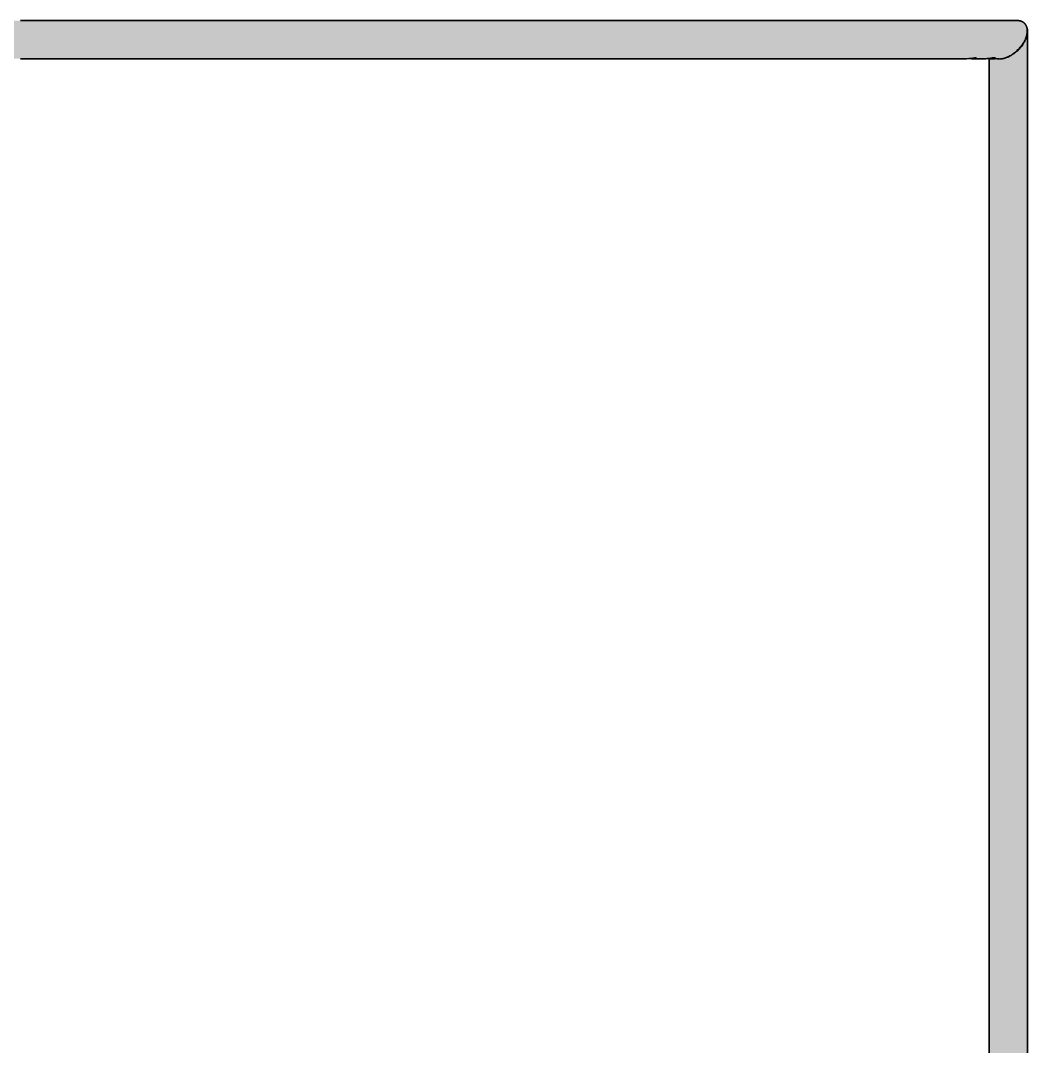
# Model space of a CAD drawing. Header units: millimetres. Extents: x 0 to 2832, y -1153 to 1503.
# Drawn here: x 852 to 1589, y 752 to 1503 of the extents above; entities that cross this region are included whole.
import ezdxf

# ---------------------------------------------------------------- set-up
doc = ezdxf.new("R2010")
doc.units = ezdxf.units.MM
doc.layers.add('Blocks', color=7, linetype='Continuous')
doc.layers.add('Blocks$Fill', color=7, linetype='Continuous', true_color=0xffffff)
doc.layers.add('Blocks$Inner', color=7, linetype='Continuous', lineweight=25, true_color=0x007f00)
doc.layers.add('Blocks$Outline', color=7, linetype='Continuous', lineweight=35, true_color=0xff3f3f)

# ---------------------------------------------------------------- blocks, each defined once
blk = doc.blocks.new('Colour Coat Rack Front')
at = {"layer": 'Blocks$Fill'}
h = blk.add_hatch(color=256, dxfattribs=at)
h.paths.add_polyline_path([(851.87, 1503.02), (213.6, 1503.02), (164.99, 1503.02), (164.67, 1503.02), (164.36, 1503), (164.05, 1502.98), (163.75, 1502.95), (163.46, 1502.91), (163.17, 1502.86), (162.88, 1502.8), (162.6, 1502.73), (162.47, 1502.69), (162.33, 1502.65), (162.2, 1502.61), (162.07, 1502.57), (161.94, 1502.52), (161.81, 1502.47), (161.68, 1502.42), (161.56, 1502.37), (161.44, 1502.32), (161.31, 1502.26), (161.2, 1502.2), (161.08, 1502.15), (160.96, 1502.08), (160.85, 1502.02), (160.74, 1501.95), (160.63, 1501.89), (160.52, 1501.82), (160.41, 1501.75), (160.31, 1501.68), (160.21, 1501.6), (160.11, 1501.53), (160.01, 1501.45), (159.91, 1501.37), (159.82, 1501.29), (159.73, 1501.21), (159.64, 1501.12), (159.55, 1501.04), (159.46, 1500.95), (159.38, 1500.86), (159.3, 1500.78), (159.22, 1500.68), (159.14, 1500.59), (159.06, 1500.5), (158.99, 1500.41), (158.92, 1500.31), (158.84, 1500.21), (158.78, 1500.12), (158.71, 1500.02), (158.65, 1499.92), (158.58, 1499.82), (158.52, 1499.71), (158.46, 1499.61), (158.41, 1499.51), (158.35, 1499.4), (158.25, 1499.19), (158.15, 1498.98), (158.13, 1498.94), (158.06, 1498.79), (157.99, 1498.64), (157.93, 1498.49), (157.87, 1498.34), (157.81, 1498.18), (157.76, 1498.02), (157.71, 1497.86), (157.66, 1497.7), (157.61, 1497.53), (157.57, 1497.36), (157.53, 1497.19), (157.5, 1497.02), (157.47, 1496.84), (157.44, 1496.66), (157.41, 1496.48), (157.39, 1496.3), (157.37, 1496.12), (157.35, 1495.93), (157.34, 1495.74), (157.33, 1495.56), (157.33, 1495.36), (157.33, 1495.17), (157.33, 10.87), (157.33, 10.68), (157.33, 10.49), (157.34, 10.3), (157.35, 10.11), (157.37, 9.92), (157.39, 9.74), (157.41, 9.56), (157.44, 9.38), (157.47, 9.2), (157.5, 9.03), (157.53, 8.85), (157.57, 8.68), (157.61, 8.51), (157.66, 8.35), (157.71, 8.18), (157.76, 8.02), (157.81, 7.86), (157.87, 7.71), (157.93, 7.55), (157.99, 7.4), (158.06, 7.25), (158.13, 7.11), (158.15, 7.07), (158.25, 6.85), (158.35, 6.64), (158.41, 6.54), (158.46, 6.43), (158.52, 6.33), (158.58, 6.23), (158.65, 6.13), (158.71, 6.03), (158.78, 5.93), (158.84, 5.83), (158.92, 5.73), (158.99, 5.64), (159.06, 5.54), (159.14, 5.45), (159.22, 5.36), (159.3, 5.27), (159.38, 5.18), (159.46, 5.09), (159.55, 5), (159.64, 4.92), (159.73, 4.84), (159.82, 4.75), (159.91, 4.67), (160.01, 4.59), (160.11, 4.52), (160.21, 4.44), (160.31, 4.37), (160.33, 4.36), (160.33, 1.84), (160.33, 1.81), (160.33, 1.77), (160.33, 1.74), (160.34, 1.7), (160.34, 1.67), (160.35, 1.64), (160.36, 1.6), (160.37, 1.57), (160.37, 1.54), (160.39, 1.5), (160.4, 1.47), (160.41, 1.44), (160.43, 1.41), (160.44, 1.38), (160.46, 1.35), (160.47, 1.32), (160.49, 1.29), (160.51, 1.26), (160.53, 1.23), (160.55, 1.21), (160.58, 1.18), (160.6, 1.16), (160.62, 1.13), (160.65, 1.11), (160.67, 1.08), (160.7, 1.06), (160.73, 1.04), (160.75, 1.02), (160.78, 1), (160.81, 0.98), (160.84, 0.97), (160.87, 0.95), (160.9, 0.94), (160.93, 0.92), (160.96, 0.91), (161, 0.9), (161.03, 0.89), (161.06, 0.88), (161.09, 0.87), (161.13, 0.86), (161.16, 0.85), (163.18, 0.55), (165.21, 0.31), (167.25, 0.14), (169.29, 0.03), (171.33, 0), (173.37, 0.03), (175.41, 0.14), (177.45, 0.31), (179.47, 0.55), (181.49, 0.85), (181.53, 0.86), (181.56, 0.87), (181.59, 0.88), (181.63, 0.89), (181.66, 0.9), (181.69, 0.91), (181.72, 0.92), (181.75, 0.94), (181.79, 0.95), (181.82, 0.97), (181.85, 0.98), (181.87, 1), (181.9, 1.02), (181.93, 1.04), (181.96, 1.06), (181.98, 1.08), (182.01, 1.11), (182.03, 1.13), (182.06, 1.16), (182.08, 1.18), (182.1, 1.21), (182.12, 1.23), (182.14, 1.26), (182.16, 1.29), (182.18, 1.32), (182.2, 1.35), (182.22, 1.38), (182.23, 1.41), (182.24, 1.44), (182.26, 1.47), (182.27, 1.5), (182.28, 1.54), (182.29, 1.57), (182.3, 1.6), (182.31, 1.64), (182.31, 1.67), (182.32, 1.7), (182.32, 1.74), (182.33, 1.77), (182.33, 1.81), (182.33, 1.84), (182.33, 3.02), (183.52, 3.02), (185.04, 3.15), (185.68, 3.23), (185.71, 3.23), (186.85, 3.11), (187.99, 3.02), (197.44, 3.02), (198.64, 3.12), (199.55, 3.22), (199.92, 3.17), (200.4, 3.11), (200.87, 3.07), (201.34, 3.04), (201.63, 3.03), (201.91, 3.02), (213.6, 3.02), (512.69, 3.02), (512.66, 3), (512.63, 2.98), (512.61, 2.96), (512.53, 2.9), (512.53, 1.84), (512.53, 1.81), (512.53, 1.77), (512.53, 1.74), (512.54, 1.7), (512.54, 1.67), (512.55, 1.64), (512.55, 1.6), (512.56, 1.57), (512.57, 1.54), (512.58, 1.5), (512.6, 1.47), (512.61, 1.44), (512.62, 1.41), (512.64, 1.38), (512.66, 1.35), (512.67, 1.32), (512.69, 1.29), (512.71, 1.26), (512.73, 1.23), (512.75, 1.21), (512.77, 1.18), (512.8, 1.16), (512.82, 1.13), (512.85, 1.11), (512.87, 1.08), (512.9, 1.06), (512.92, 1.04), (512.95, 1.02), (512.98, 1), (513.01, 0.98), (513.04, 0.97), (513.07, 0.95), (513.1, 0.94), (513.13, 0.92), (513.16, 0.91), (513.19, 0.9), (513.23, 0.89), (513.26, 0.88), (513.29, 0.87), (513.33, 0.86), (513.36, 0.85), (515.38, 0.55), (517.41, 0.31), (519.44, 0.14), (521.48, 0.03), (523.53, 0), (525.57, 0.03), (527.61, 0.14), (529.64, 0.31), (531.67, 0.55), (533.69, 0.85), (533.73, 0.86), (533.76, 0.87), (533.79, 0.88), (533.83, 0.89), (533.86, 0.9), (533.89, 0.91), (533.92, 0.92), (533.95, 0.94), (533.98, 0.95), (534.01, 0.97), (534.04, 0.98), (534.07, 1), (534.1, 1.02), (534.13, 1.04), (534.16, 1.06), (534.18, 1.08), (534.21, 1.11), (534.23, 1.13), (534.26, 1.16), (534.28, 1.18), (534.3, 1.21), (534.32, 1.23), (534.34, 1.26), (534.36, 1.29), (534.38, 1.32), (534.4, 1.35), (534.41, 1.38), (534.43, 1.41), (534.44, 1.44), (534.46, 1.47), (534.47, 1.5), (534.48, 1.54), (534.49, 1.57), (534.5, 1.6), (534.51, 1.64), (534.51, 1.67), (534.52, 1.7), (534.52, 1.74), (534.52, 1.77), (534.53, 1.81), (534.53, 1.84), (534.53, 2.8), (534.52, 2.82), (534.52, 2.85), (534.51, 2.87), (534.5, 2.9), (534.49, 2.92), (534.47, 2.94), (534.45, 2.96), (534.44, 2.96), (534.42, 2.98), (534.39, 3), (534.37, 3.02), (851.87, 3.02), (894.79, 3.02), (1212.29, 3.02), (1212.27, 3), (1212.26, 3), (1212.24, 2.98), (1212.23, 2.98), (1212.23, 2.97), (1212.22, 2.97), (1212.22, 2.97), (1212.21, 2.96), (1212.21, 2.96), (1212.2, 2.95), (1212.2, 2.95), (1212.19, 2.95), (1212.19, 2.94), (1212.18, 2.94), (1212.18, 2.93), (1212.17, 2.93), (1212.17, 2.92), (1212.17, 2.92), (1212.16, 2.91), (1212.16, 2.9), (1212.15, 2.9), (1212.15, 2.89), (1212.15, 2.89), (1212.15, 2.88), (1212.14, 2.87), (1212.14, 2.87), (1212.14, 2.86), (1212.14, 2.85), (1212.13, 2.85), (1212.13, 2.84), (1212.13, 2.83), (1212.13, 2.83), (1212.13, 2.82), (1212.13, 2.81), (1212.13, 2.81), (1212.13, 2.8), (1212.13, 1.84), (1212.13, 1.8), (1212.13, 1.77), (1212.13, 1.74), (1212.14, 1.7), (1212.14, 1.67), (1212.15, 1.63), (1212.16, 1.6), (1212.17, 1.57), (1212.18, 1.53), (1212.19, 1.5), (1212.2, 1.47), (1212.21, 1.43), (1212.23, 1.4), (1212.24, 1.37), (1212.26, 1.34), (1212.28, 1.31), (1212.3, 1.28), (1212.32, 1.25), (1212.34, 1.23), (1212.36, 1.2), (1212.38, 1.17), (1212.41, 1.15), (1212.43, 1.12), (1212.46, 1.1), (1212.48, 1.08), (1212.51, 1.05), (1212.54, 1.03), (1212.57, 1.01), (1212.59, 0.99), (1212.62, 0.98), (1212.65, 0.96), (1212.69, 0.94), (1212.72, 0.93), (1212.75, 0.91), (1212.96, 0.85), (1214.98, 0.55), (1217.01, 0.31), (1219.05, 0.14), (1221.09, 0.03), (1223.13, 0), (1225.17, 0.03), (1227.21, 0.14), (1229.25, 0.31), (1231.28, 0.55), (1233.3, 0.85), (1233.33, 0.86), (1233.36, 0.87), (1233.4, 0.88), (1233.43, 0.89), (1233.46, 0.9), (1233.49, 0.91), (1233.52, 0.92), (1233.56, 0.94), (1233.59, 0.95), (1233.62, 0.97), (1233.65, 0.98), (1233.68, 1), (1233.7, 1.02), (1233.73, 1.04), (1233.76, 1.06), (1233.78, 1.08), (1233.81, 1.11), (1233.83, 1.13), (1233.86, 1.16), (1233.88, 1.18), (1233.9, 1.21), (1233.92, 1.23), (1233.95, 1.26), (1233.96, 1.29), (1233.98, 1.32), (1234, 1.35), (1234.02, 1.38), (1234.03, 1.41), (1234.05, 1.44), (1234.06, 1.47), (1234.07, 1.5), (1234.08, 1.54), (1234.09, 1.57), (1234.1, 1.6), (1234.11, 1.64), (1234.11, 1.67), (1234.12, 1.7), (1234.12, 1.74), (1234.13, 1.77), (1234.13, 1.81), (1234.13, 1.84), (1234.13, 2.8), (1234.13, 2.82), (1234.12, 2.85), (1234.11, 2.87), (1234.1, 2.9), (1234.09, 2.92), (1234.07, 2.94), (1234.05, 2.96), (1234.05, 2.96), (1234.05, 2.96), (1234.04, 2.96), (1234.04, 2.97), (1234.03, 2.97), (1234.02, 2.98), (1234.02, 2.98), (1234.01, 2.99), (1234, 3), (1233.99, 3), (1233.97, 3.02), (1533.06, 3.02), (1544.79, 3.02), (1545.35, 3.03), (1547.25, 3.23), (1549.1, 3.55), (1550.61, 3.8), (1551.46, 3.82), (1551.46, 3.1), (1548.29, 3.1), (1549.26, 3.02), (1558.71, 3.02), (1560.27, 3.16), (1561.82, 3.35), (1563.36, 3.58), (1564.9, 3.85), (1565.4, 3.85), (1565.4, 3.85), (1565.41, 3.86), (1565.42, 3.86), (1565.43, 3.86), (1565.44, 3.86), (1565.44, 3.86), (1565.45, 3.86), (1565.46, 3.86), (1565.47, 3.87), (1565.48, 3.87), (1565.49, 3.87), (1565.49, 3.86), (1565.5, 3.86), (1565.51, 3.86), (1565.52, 3.86), (1565.53, 3.86), (1565.53, 3.86), (1565.54, 3.86), (1565.55, 3.85), (1565.56, 3.85), (1565.57, 3.85), (1565.57, 3.85), (1565.58, 3.84), (1565.59, 3.84), (1565.6, 3.83), (1565.6, 3.83), (1565.61, 3.83), (1565.62, 3.82), (1565.62, 3.82), (1565.63, 3.81), (1565.64, 3.81), (1565.64, 3.8), (1565.65, 3.79), (1565.65, 3.79), (1565.66, 3.78), (1565.67, 3.78), (1565.67, 3.77), (1565.67, 3.76), (1565.68, 3.75), (1565.68, 3.75), (1565.69, 3.74), (1565.69, 3.73), (1565.7, 3.73), (1565.7, 3.72), (1565.7, 3.71), (1565.7, 3.7), (1565.71, 3.69), (1565.71, 3.69), (1565.71, 3.68), (1565.71, 3.67), (1565.71, 3.66), (1565.72, 3.65), (1565.72, 3.65), (1565.72, 3.64), (1565.72, 3.63), (1565.41, 3.38), (1565.41, 3.1), (1562.21, 3.1), (1563.18, 3.02), (1564.33, 3.02), (1564.33, 1.84), (1564.33, 1.81), (1564.33, 1.77), (1564.33, 1.74), (1564.34, 1.7), (1564.34, 1.67), (1564.35, 1.64), (1564.36, 1.6), (1564.37, 1.57), (1564.37, 1.54), (1564.39, 1.5), (1564.4, 1.47), (1564.41, 1.44), (1564.43, 1.41), (1564.44, 1.38), (1564.46, 1.35), (1564.47, 1.32), (1564.49, 1.29), (1564.51, 1.26), (1564.53, 1.23), (1564.55, 1.21), (1564.58, 1.18), (1564.6, 1.16), (1564.62, 1.13), (1564.65, 1.11), (1564.67, 1.08), (1564.7, 1.06), (1564.73, 1.04), (1564.75, 1.02), (1564.78, 1), (1564.81, 0.98), (1564.84, 0.97), (1564.87, 0.95), (1564.9, 0.94), (1564.93, 0.92), (1564.96, 0.91), (1565, 0.9), (1565.03, 0.89), (1565.06, 0.88), (1565.09, 0.87), (1565.13, 0.86), (1565.16, 0.85), (1567.18, 0.55), (1569.21, 0.31), (1571.25, 0.14), (1573.29, 0.03), (1575.33, 0), (1577.37, 0.03), (1579.41, 0.14), (1581.45, 0.31), (1583.47, 0.55), (1585.49, 0.85), (1585.53, 0.86), (1585.56, 0.87), (1585.59, 0.88), (1585.63, 0.89), (1585.66, 0.9), (1585.69, 0.91), (1585.72, 0.92), (1585.75, 0.94), (1585.79, 0.95), (1585.82, 0.97), (1585.85, 0.98), (1585.87, 1), (1585.9, 1.02), (1585.93, 1.04), (1585.96, 1.06), (1585.98, 1.08), (1586.01, 1.11), (1586.03, 1.13), (1586.06, 1.16), (1586.08, 1.18), (1586.1, 1.21), (1586.12, 1.23), (1586.14, 1.26), (1586.16, 1.29), (1586.18, 1.32), (1586.2, 1.35), (1586.22, 1.38), (1586.23, 1.41), (1586.24, 1.44), (1586.26, 1.47), (1586.27, 1.5), (1586.28, 1.54), (1586.29, 1.57), (1586.3, 1.6), (1586.31, 1.64), (1586.31, 1.67), (1586.32, 1.7), (1586.32, 1.74), (1586.33, 1.77), (1586.33, 1.81), (1586.33, 1.84), (1586.33, 4.36), (1586.42, 4.42), (1586.52, 4.5), (1586.61, 4.57), (1586.7, 4.64), (1586.79, 4.72), (1586.88, 4.79), (1586.97, 4.87), (1587.05, 4.95), (1587.13, 5.03), (1587.22, 5.12), (1587.29, 5.2), (1587.37, 5.28), (1587.45, 5.37), (1587.52, 5.46), (1587.59, 5.54), (1587.66, 5.63), (1587.73, 5.72), (1587.8, 5.81), (1587.86, 5.91), (1587.93, 6), (1588.05, 6.19), (1588.16, 6.38), (1588.27, 6.58), (1588.37, 6.78), (1588.47, 6.98), (1588.5, 7.07), (1588.62, 7.32), (1588.73, 7.58), (1588.83, 7.84), (1588.92, 8.11), (1589, 8.38), (1589.07, 8.65), (1589.14, 8.92), (1589.19, 9.2), (1589.24, 9.47), (1589.27, 9.75), (1589.3, 10.03), (1589.32, 10.31), (1589.33, 10.59), (1589.33, 10.87), (1589.33, 1495.17), (1589.33, 1495.45), (1589.32, 1495.73), (1589.3, 1496.01), (1589.27, 1496.29), (1589.24, 1496.57), (1589.19, 1496.85), (1589.14, 1497.12), (1589.07, 1497.4), (1589, 1497.67), (1588.92, 1497.93), (1588.83, 1498.2), (1588.73, 1498.46), (1588.62, 1498.72), (1588.5, 1498.98), (1588.47, 1499.06), (1588.41, 1499.19), (1588.35, 1499.31), (1588.28, 1499.44), (1588.22, 1499.57), (1588.14, 1499.7), (1588.07, 1499.82), (1587.99, 1499.94), (1587.91, 1500.06), (1587.83, 1500.18), (1587.75, 1500.3), (1587.66, 1500.42), (1587.57, 1500.53), (1587.47, 1500.64), (1587.38, 1500.75), (1587.28, 1500.86), (1587.18, 1500.97), (1587.07, 1501.07), (1586.96, 1501.18), (1586.85, 1501.28), (1586.74, 1501.37), (1586.62, 1501.47), (1586.5, 1501.56), (1586.37, 1501.65), (1586.25, 1501.74), (1586.12, 1501.83), (1585.99, 1501.91), (1585.85, 1501.99), (1585.72, 1502.07), (1585.58, 1502.15), (1585.43, 1502.22), (1585.29, 1502.29), (1585.14, 1502.35), (1584.99, 1502.42), (1584.83, 1502.48), (1584.68, 1502.54), (1584.52, 1502.59), (1584.36, 1502.64), (1584.19, 1502.69), (1584.03, 1502.74), (1583.86, 1502.78), (1583.69, 1502.82), (1583.51, 1502.85), (1583.34, 1502.88), (1583.16, 1502.91), (1582.98, 1502.94), (1582.8, 1502.96), (1582.61, 1502.98), (1582.43, 1502.99), (1582.24, 1503.01), (1582.05, 1503.01), (1581.86, 1503.02), (1581.67, 1503.02), (1533.06, 1503.02), (1223.13, 1503.02), (894.79, 1503.02)], flags=0)
h.paths.add_polyline_path([(851.87, 31.02), (523.53, 31.02), (213.6, 31.02), (185.33, 31.02), (185.33, 1475.02), (197.44, 1475.02), (198.58, 1475.11), (199.71, 1475.23), (200.84, 1475.38), (201.97, 1475.58), (203.08, 1475.81), (203.21, 1475.83), (203.34, 1475.85), (203.46, 1475.86), (203.59, 1475.87), (203.72, 1475.88), (203.85, 1475.88), (203.97, 1475.87), (204.1, 1475.86), (204.23, 1475.85), (204.23, 1475.85), (204.23, 1475.06), (200.94, 1475.06), (201.91, 1475.02), (213.6, 1475.02), (851.87, 1475.02), (894.79, 1475.02), (1223.13, 1475.02), (1533.06, 1475.02), (1544.79, 1475.02), (1546.27, 1475.14), (1547.75, 1475.32), (1549.22, 1475.54), (1550.68, 1475.81), (1551.46, 1475.81), (1551.46, 1475.06), (1548.3, 1475.06), (1549.26, 1475.02), (1558.71, 1475.02), (1559.88, 1475.11), (1561.04, 1475.24), (1562.2, 1475.39), (1563.36, 1475.59), (1564.51, 1475.81), (1565.41, 1475.81), (1565.41, 1475.06), (1561.33, 1475.06), (1561.33, 31.02), (1533.06, 31.02), (1223.13, 31.02), (894.79, 31.02)], flags=0)
at = {"layer": 'Blocks$Inner'}
for p, q in [((1549.26, 1475.02), (1550.12, 1475.06)), ((1561.33, 31.02), (1561.33, 1475.06)), ((1563.18, 1475.02), (1564.04, 1475.06))]:
    blk.add_line(p, q, dxfattribs=at)
for points in [[(1568.66, 1475.02), (1569.05, 1475.03), (1569.45, 1475.05), (1569.85, 1475.08), (1570.25, 1475.13), (1570.66, 1475.19), (1571.08, 1475.27), (1571.49, 1475.35), (1571.91, 1475.45), (1572.33, 1475.56), (1572.75, 1475.69), (1573.17, 1475.83), (1573.59, 1475.97), (1574.01, 1476.13), (1574.43, 1476.3), (1574.85, 1476.48), (1575.26, 1476.67), (1575.67, 1476.87), (1576.08, 1477.07), (1576.48, 1477.29), (1576.88, 1477.51), (1577.27, 1477.74), (1577.66, 1477.98), (1578.04, 1478.22), (1578.42, 1478.47), (1579.15, 1478.99), (1579.86, 1479.52), (1580.53, 1480.07), (1581.18, 1480.62), (1581.8, 1481.18), (1582.38, 1481.75), (1582.94, 1482.32), (1583.46, 1482.89), (1583.95, 1483.45), (1584.41, 1484.01), (1584.84, 1484.56), (1585.24, 1485.1), (1585.62, 1485.63), (1585.97, 1486.16), (1586.29, 1486.67), (1586.59, 1487.16), (1586.86, 1487.65), (1587.12, 1488.12), (1587.35, 1488.58), (1587.56, 1489.02), (1587.76, 1489.47), (1587.95, 1489.92), (1588.14, 1490.4), (1588.32, 1490.88), (1588.48, 1491.38), (1588.63, 1491.89), (1588.77, 1492.41), (1588.83, 1492.67), (1588.89, 1492.94), (1588.94, 1493.21), (1588.99, 1493.48), (1589.03, 1493.76), (1589.07, 1494.03), (1589.1, 1494.31), (1589.13, 1494.59), (1589.14, 1494.87), (1589.16, 1495.16), (1589.16, 1495.44), (1589.16, 1495.72), (1589.15, 1496.01), (1589.14, 1496.29), (1589.11, 1496.58), (1589.08, 1496.86), (1589.03, 1497.14), (1588.98, 1497.42), (1588.92, 1497.7), (1588.89, 1497.84), (1588.85, 1497.98), (1588.81, 1498.12), (1588.77, 1498.25), (1588.73, 1498.39), (1588.68, 1498.52), (1588.63, 1498.66), (1588.58, 1498.79), (1588.53, 1498.92), (1588.47, 1499.06), (1588.41, 1499.19), (1588.35, 1499.31), (1588.28, 1499.44), (1588.22, 1499.57), (1588.14, 1499.7), (1588.07, 1499.82), (1587.99, 1499.94), (1587.91, 1500.06), (1587.83, 1500.18), (1587.75, 1500.3), (1587.66, 1500.42), (1587.57, 1500.53), (1587.47, 1500.64), (1587.38, 1500.75), (1587.28, 1500.86), (1587.18, 1500.97), (1587.07, 1501.07), (1586.96, 1501.18), (1586.85, 1501.28), (1586.74, 1501.37), (1586.62, 1501.47), (1586.5, 1501.56), (1586.37, 1501.65), (1586.25, 1501.74), (1586.12, 1501.83), (1585.99, 1501.91), (1585.85, 1501.99), (1585.72, 1502.07), (1585.58, 1502.15), (1585.43, 1502.22), (1585.29, 1502.29), (1585.14, 1502.35), (1584.99, 1502.42), (1584.83, 1502.48), (1584.68, 1502.54), (1584.52, 1502.59), (1584.36, 1502.64), (1584.19, 1502.69), (1584.03, 1502.74), (1583.86, 1502.78), (1583.69, 1502.82), (1583.51, 1502.85), (1583.34, 1502.88), (1583.16, 1502.91), (1582.98, 1502.94), (1582.8, 1502.96), (1582.61, 1502.98), (1582.43, 1502.99), (1582.24, 1503.01), (1582.05, 1503.01), (1581.86, 1503.02), (1581.67, 1503.02), (1533.06, 1503.02), (1223.13, 1503.02), (894.79, 1503.02), (851.87, 1503.02)], [(1588.5, 1498.98), (1588.62, 1498.72), (1588.73, 1498.46), (1588.83, 1498.2), (1588.92, 1497.93), (1589, 1497.67), (1589.07, 1497.4), (1589.14, 1497.12), (1589.19, 1496.85), (1589.24, 1496.57), (1589.27, 1496.29), (1589.3, 1496.01), (1589.32, 1495.73), (1589.33, 1495.45), (1589.33, 1495.17), (1589.33, 10.87)], [(1589.33, 1495.17), (1589.32, 1494.78), (1589.3, 1494.38), (1589.27, 1493.98), (1589.22, 1493.58), (1589.16, 1493.17), (1589.08, 1492.75), (1589, 1492.34), (1588.9, 1491.92), (1588.78, 1491.5), (1588.66, 1491.08), (1588.52, 1490.66), (1588.38, 1490.24), (1588.22, 1489.82), (1588.05, 1489.4), (1587.87, 1488.98), (1587.68, 1488.57), (1587.48, 1488.16), (1587.28, 1487.76), (1587.06, 1487.35), (1586.84, 1486.95), (1586.61, 1486.56), (1586.37, 1486.17), (1586.13, 1485.79), (1585.88, 1485.42), (1585.36, 1484.68), (1584.83, 1483.98), (1584.28, 1483.3), (1583.73, 1482.65), (1583.16, 1482.03), (1582.6, 1481.45), (1582.03, 1480.9), (1581.46, 1480.37), (1580.9, 1479.88), (1580.34, 1479.42), (1579.79, 1478.99), (1579.25, 1478.59), (1578.72, 1478.21), (1578.19, 1477.86), (1577.68, 1477.54), (1577.19, 1477.24), (1576.7, 1476.97), (1576.23, 1476.71), (1575.77, 1476.48), (1575.33, 1476.27), (1574.85, 1476.05), (1574.35, 1475.85), (1573.84, 1475.65), (1573.31, 1475.46), (1572.77, 1475.29), (1572.21, 1475.13), (1571.93, 1475.06), (1571.64, 1475), (1571.36, 1474.93), (1571.06, 1474.88), (1570.77, 1474.83), (1570.47, 1474.78), (1570.17, 1474.75), (1569.87, 1474.72), (1569.57, 1474.69), (1569.26, 1474.68), (1568.96, 1474.67), (1568.65, 1474.67), (1568.34, 1474.68), (1568.04, 1474.7), (1567.73, 1474.73), (1567.43, 1474.76), (1567.12, 1474.81), (1566.97, 1474.84), (1566.82, 1474.87), (1566.67, 1474.9), (1566.52, 1474.94), (1566.37, 1474.98), (1566.22, 1475.02)], [(1551.46, 1475.37), (1551.76, 1475.62), (1551.76, 1475.62), (1551.76, 1475.63), (1551.76, 1475.63), (1551.76, 1475.64), (1551.76, 1475.64), (1551.76, 1475.65), (1551.76, 1475.66), (1551.76, 1475.66), (1551.76, 1475.67), (1551.76, 1475.67), (1551.76, 1475.68), (1551.75, 1475.68), (1551.75, 1475.69), (1551.75, 1475.7), (1551.75, 1475.7), (1551.75, 1475.71), (1551.75, 1475.71), (1551.74, 1475.72), (1551.74, 1475.72), (1551.74, 1475.73), (1551.74, 1475.73), (1551.73, 1475.74), (1551.73, 1475.74), (1551.73, 1475.75), (1551.72, 1475.75), (1551.72, 1475.75), (1551.72, 1475.76), (1551.71, 1475.76), (1551.71, 1475.77), (1551.7, 1475.77), (1551.7, 1475.77), (1551.69, 1475.78), (1551.69, 1475.78), (1551.68, 1475.78), (1551.68, 1475.79), (1551.67, 1475.79), (1551.67, 1475.79), (1551.66, 1475.8), (1551.66, 1475.8), (1551.65, 1475.8), (1551.65, 1475.8), (1551.64, 1475.8), (1551.64, 1475.81), (1551.63, 1475.81), (1551.63, 1475.81), (1551.62, 1475.81), (1551.62, 1475.81), (1551.61, 1475.81), (1551.6, 1475.81), (1551.6, 1475.81), (1551.59, 1475.81), (1551.59, 1475.81), (1551.58, 1475.81), (1551.58, 1475.81), (1550.68, 1475.81), (1549.22, 1475.54), (1547.75, 1475.32), (1546.27, 1475.14), (1544.79, 1475.02), (1533.06, 1475.02), (1223.13, 1475.02), (894.79, 1475.02), (851.87, 1475.02)], [(1551.46, 1475.82), (1551.46, 1475.06), (1545.77, 1475.06)], [(1564.51, 1475.81), (1563.36, 1475.59), (1562.2, 1475.39), (1561.04, 1475.24), (1559.88, 1475.11), (1558.71, 1475.02), (1549.26, 1475.02), (1548.3, 1475.06)], [(1565.41, 1475.84), (1565.41, 1475.06), (1559.68, 1475.06)], [(1565.41, 1475.6), (1565.7, 1475.49), (1565.98, 1475.4), (1566.27, 1475.32), (1566.57, 1475.25), (1566.86, 1475.18), (1567.16, 1475.13), (1567.46, 1475.09), (1567.76, 1475.06), (1568.06, 1475.03), (1568.36, 1475.02), (1568.66, 1475.02), (1563.18, 1475.02), (1562.22, 1475.06)], [(1565.41, 1475.38), (1565.72, 1475.63), (1565.72, 1475.63), (1565.72, 1475.64), (1565.72, 1475.64), (1565.72, 1475.65), (1565.72, 1475.65), (1565.72, 1475.66), (1565.72, 1475.66), (1565.72, 1475.67), (1565.72, 1475.67), (1565.72, 1475.68), (1565.72, 1475.68), (1565.72, 1475.69), (1565.72, 1475.69), (1565.72, 1475.7), (1565.72, 1475.7), (1565.72, 1475.71), (1565.72, 1475.71), (1565.71, 1475.72), (1565.71, 1475.72), (1565.71, 1475.73), (1565.71, 1475.73), (1565.71, 1475.73), (1565.7, 1475.74), (1565.7, 1475.74), (1565.7, 1475.75), (1565.7, 1475.75), (1565.69, 1475.75), (1565.69, 1475.76), (1565.69, 1475.76), (1565.68, 1475.77), (1565.68, 1475.77), (1565.68, 1475.77), (1565.67, 1475.78), (1565.67, 1475.78), (1565.67, 1475.78), (1565.66, 1475.78), (1565.66, 1475.79), (1565.65, 1475.79), (1565.65, 1475.79), (1565.65, 1475.8), (1565.64, 1475.8), (1565.64, 1475.8), (1565.63, 1475.8), (1565.63, 1475.8), (1565.62, 1475.8), (1565.62, 1475.81), (1565.61, 1475.81), (1565.61, 1475.81), (1565.6, 1475.81), (1565.6, 1475.81), (1565.59, 1475.81), (1565.59, 1475.81), (1564.51, 1475.81), (1564.45, 1475.81)]]:
    blk.add_lwpolyline(points, dxfattribs=at)
at = {"layer": 'Blocks$Outline'}
for points in [[(894.79, 1503.02), (851.87, 1503.02)], [(1223.13, 1503.02), (894.79, 1503.02)], [(1533.06, 1503.02), (1223.13, 1503.02)], [(1581.86, 1503.02), (1581.67, 1503.02)], [(1581.67, 1503.02), (1533.06, 1503.02)], [(1582.05, 1503.01), (1581.86, 1503.02)], [(1582.24, 1503.01), (1582.05, 1503.01)], [(1582.43, 1502.99), (1582.24, 1503.01)], [(1582.61, 1502.98), (1582.43, 1502.99)], [(1582.8, 1502.96), (1582.61, 1502.98)], [(1582.98, 1502.94), (1582.8, 1502.96)], [(1583.16, 1502.91), (1582.98, 1502.94)], [(1583.34, 1502.88), (1583.16, 1502.91)], [(1583.51, 1502.85), (1583.34, 1502.88)], [(1583.69, 1502.82), (1583.51, 1502.85)], [(1583.86, 1502.78), (1583.69, 1502.82)], [(1584.03, 1502.74), (1583.86, 1502.78)], [(1584.19, 1502.69), (1584.03, 1502.74)], [(1584.36, 1502.64), (1584.19, 1502.69)], [(1584.52, 1502.59), (1584.36, 1502.64)], [(1584.68, 1502.54), (1584.52, 1502.59)], [(1584.83, 1502.48), (1584.68, 1502.54)], [(1584.99, 1502.42), (1584.83, 1502.48)], [(1585.14, 1502.35), (1584.99, 1502.42)], [(1585.29, 1502.29), (1585.14, 1502.35)], [(1585.43, 1502.22), (1585.29, 1502.29)], [(1585.58, 1502.15), (1585.43, 1502.22)], [(1585.72, 1502.07), (1585.58, 1502.15)], [(1585.85, 1501.99), (1585.72, 1502.07)], [(1585.99, 1501.91), (1585.85, 1501.99)], [(1586.12, 1501.83), (1585.99, 1501.91)], [(1586.25, 1501.74), (1586.12, 1501.83)], [(1586.37, 1501.65), (1586.25, 1501.74)], [(1586.5, 1501.56), (1586.37, 1501.65)], [(1586.62, 1501.47), (1586.5, 1501.56)], [(1586.74, 1501.37), (1586.62, 1501.47)], [(1586.85, 1501.28), (1586.74, 1501.37)], [(1586.96, 1501.18), (1586.85, 1501.28)], [(1587.07, 1501.07), (1586.96, 1501.18)], [(1587.18, 1500.97), (1587.07, 1501.07)], [(1587.28, 1500.86), (1587.18, 1500.97)], [(1587.38, 1500.75), (1587.28, 1500.86)], [(1587.47, 1500.64), (1587.38, 1500.75)], [(1587.57, 1500.53), (1587.47, 1500.64)], [(1587.66, 1500.42), (1587.57, 1500.53)], [(1587.75, 1500.3), (1587.66, 1500.42)], [(1587.83, 1500.18), (1587.75, 1500.3)], [(1587.91, 1500.06), (1587.83, 1500.18)], [(1587.99, 1499.94), (1587.91, 1500.06)], [(1588.07, 1499.82), (1587.99, 1499.94)], [(1588.14, 1499.7), (1588.07, 1499.82)], [(1588.22, 1499.57), (1588.14, 1499.7)], [(1588.28, 1499.44), (1588.22, 1499.57)], [(1588.35, 1499.31), (1588.28, 1499.44)], [(1588.41, 1499.19), (1588.35, 1499.31)], [(1588.47, 1499.06), (1588.41, 1499.19)], [(1588.5, 1498.98), (1588.47, 1499.06)], [(1588.62, 1498.72), (1588.5, 1498.98)], [(1588.73, 1498.46), (1588.62, 1498.72)], [(1588.83, 1498.2), (1588.73, 1498.46)], [(1588.92, 1497.93), (1588.83, 1498.2)], [(1589, 1497.67), (1588.92, 1497.93)], [(1589.07, 1497.4), (1589, 1497.67)], [(1589.14, 1497.12), (1589.07, 1497.4)], [(1589.19, 1496.85), (1589.14, 1497.12)], [(1589.24, 1496.57), (1589.19, 1496.85)], [(1589.27, 1496.29), (1589.24, 1496.57)], [(1589.3, 1496.01), (1589.27, 1496.29)], [(1589.32, 1495.73), (1589.3, 1496.01)], [(1589.33, 1495.45), (1589.32, 1495.73)], [(1589.33, 1495.17), (1589.33, 1495.45)], [(1589.33, 10.87), (1589.33, 1495.17)], [(851.87, 1475.02), (894.79, 1475.02)], [(894.79, 1475.02), (1223.13, 1475.02)], [(1223.13, 1475.02), (1533.06, 1475.02)], [(1533.06, 1475.02), (1544.79, 1475.02)], [(1544.79, 1475.02), (1546.27, 1475.14)], [(1546.27, 1475.14), (1547.75, 1475.32)], [(1547.75, 1475.32), (1549.22, 1475.54)], [(1551.46, 1475.06), (1548.3, 1475.06)], [(1548.3, 1475.06), (1549.26, 1475.02)], [(1549.22, 1475.54), (1550.68, 1475.81)], [(1549.26, 1475.02), (1558.71, 1475.02)], [(1550.68, 1475.81), (1551.46, 1475.81)], [(1551.46, 1475.81), (1551.46, 1475.06)], [(1558.71, 1475.02), (1559.88, 1475.11)], [(1559.88, 1475.11), (1561.04, 1475.24)], [(1561.04, 1475.24), (1562.2, 1475.39)], [(1565.41, 1475.06), (1561.33, 1475.06)], [(1561.33, 1475.06), (1561.33, 31.02)], [(1562.2, 1475.39), (1563.36, 1475.59)], [(1563.36, 1475.59), (1564.51, 1475.81)], [(1564.51, 1475.81), (1565.41, 1475.81)], [(1565.41, 1475.81), (1565.41, 1475.06)]]:
    blk.add_lwpolyline(points, dxfattribs=at)

msp = doc.modelspace()

# ---------------------------------------------------------------- block references
at = {"layer": 'Blocks'}
msp.add_blockref('Colour Coat Rack Front', (0, 0), dxfattribs=at)

doc.saveas('drawing.dxf')
